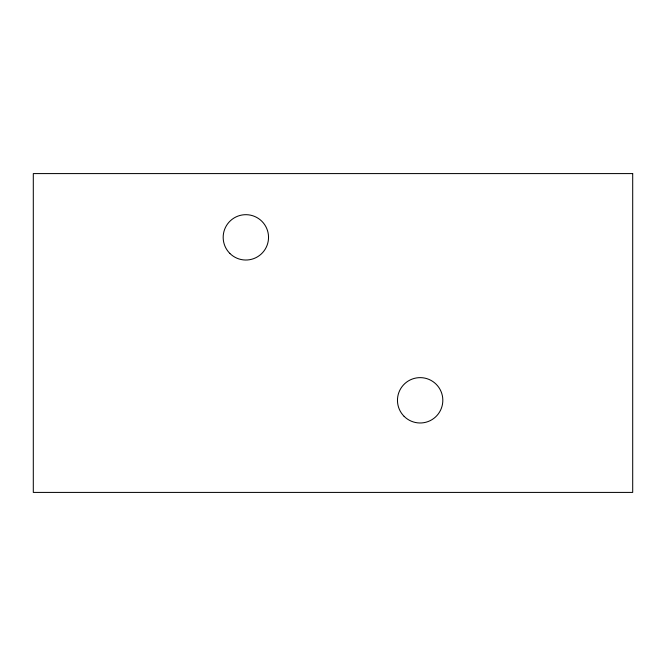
<?xml version="1.0" encoding="UTF-8"?>
<svg xmlns="http://www.w3.org/2000/svg" width="666" height="666" viewBox="0 0 666 666"><rect width="100%" height="100%" fill="white"/><g stroke="black" fill="none" stroke-linecap="round" stroke-linejoin="round"><path stroke-width="1" d="M632.7 173.585L33.3 173.585L33.3 492.415L632.7 492.415L632.7 173.585M229.82 253.38A22.669 22.669 0 0 0 267.757 243.223A22.669 22.669 0 0 0 239.985 215.451A22.669 22.669 0 0 0 229.82 253.38M404.112 416.342A22.669 22.669 0 0 0 442.049 406.177A22.669 22.669 0 0 0 414.277 378.405A22.669 22.669 0 0 0 404.112 416.342"/></g></svg>
